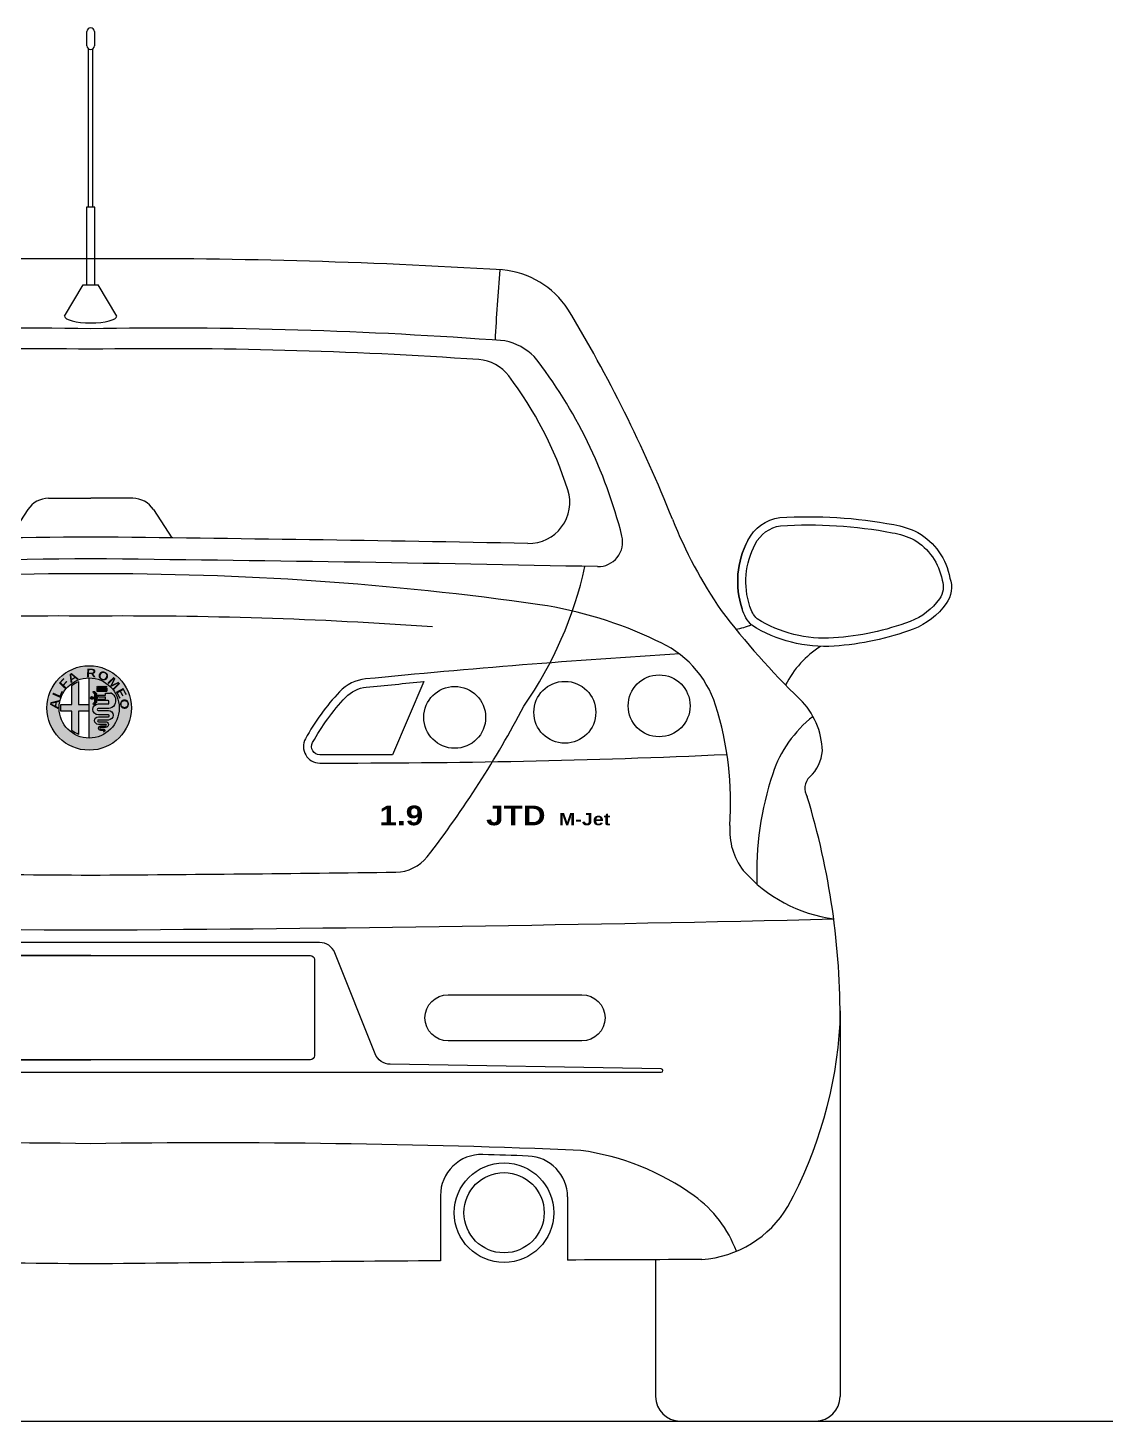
# Model space of a CAD drawing. Extents: x -3644356 to -3532817, y -18707075 to -18638610.
# Drawn here: x -3602854 to -3601539, y -18666749 to -18665051 of the extents above; entities that cross this region are included whole.
import ezdxf

# ---------------------------------------------------------------- set-up
doc = ezdxf.new("R2010")
doc.units = 0
doc.header["$LTSCALE"] = 0.5
doc.linetypes.add('CENTER2', pattern=[1.125, 0.75, -0.125, 0.125, -0.125])
for name, color, linetype in [('A-SLABS', 1, 'Continuous'), ('AUTO', 8, 'Continuous'), ('S-GRID', 252, 'CENTER2')]:
    doc.layers.add(name, color=color, linetype=linetype)
doc.styles.add('ALFA', font='')
doc.styles.get('ALFA').set_extended_font_data('Arial Black')

# ---------------------------------------------------------------- blocks, each defined once
blk = doc.blocks.new('ESCUT ALFA ROMEO')
at = {"layer": 'AUTO'}
h = blk.add_hatch(color=159, dxfattribs=at)
edge = h.paths.add_edge_path()
edge.add_arc((0, 0), 0.0514745894123594, 0, 360)
edge = h.paths.add_edge_path(flags=16)
edge.add_arc((0, 0), 0.03670150082150528, 0, 360)
h = blk.add_hatch(color=132, dxfattribs=at)
edge = h.paths.add_edge_path(flags=16)
edge.add_arc((0.01230439842967712, 0.009193710016546675), 0.001770013524640172, 104.53757903309469, 186.9248497442118, ccw=False)
edge.add_line((0.01186009859674186, 0.0109070533959823), (0.01997032492229778, 0.0109070533959823))
edge.add_line((0.01997032492226936, 0.0109070533959823), (0.01997032492226936, 0.0130352930644051))
edge.add_line((0.01997032492226936, 0.0130352930644051), (0.0121806418020185, 0.01303529306437667))
edge.add_arc((0.01302944475943946, 0.01548751419161931), 0.002594967228589838, 172.9861588783234, 250.9074013795411, ccw=False)
edge.add_line((0.01045389649499384, 0.01580438333647294), (0.01993005567541672, 0.01580438333647294))
edge.add_line((0.01993005567544515, 0.01580438333647294), (0.01993005567544515, 0.0178920451281499))
edge.add_line((0.01993005567544515, 0.01789204512812148), (0.02615407047616713, 0.01789204512812148))
edge.add_line((0.02615407047616713, 0.01789204512812148), (0.02615407047616713, 0.0184951163294329))
edge.add_line((0.02615407047616713, 0.01849511632946133), (0.02700323440234342, 0.01849511632946133))
edge.add_arc((0.0189201687979903, 0.007226533034781824), 0.01386783757594993, 19.21211782818608, 54.3477538867117, ccw=False)
edge.add_arc((0.02051612437287531, 0.009151401944080817), 0.01179836509675159, -16.050236475467727, 12.922836984152582, ccw=False)
edge.add_arc((0.02329560228332639, 0.008351761411518055), 0.00890614753299908, 284.9415904994007, 343.9497635248197, ccw=False)
edge.add_arc((0.02171977963283211, 0.01468151316382205), 0.01542857460151544, 272.30301574108125, 284.5350066302792, ccw=False)
edge.add_line((0.0223397674097896, -0.0007345994911247544), (0.0110837075164909, -0.0007345994911247544))
edge.add_arc((0.0110837075164909, -0.001883373171438052), 0.001148773680313298, 90, 270)
edge.add_line((0.0110837075164909, -0.003032146851751349), (0.02340287552789277, -0.003032146851751349))
edge.add_arc((0.02340287552789277, -0.00883758168677673), 0.005805434835049538, -89.99999999973357, 90, ccw=False)
edge.add_line((0.02340287552789277, -0.01464301652185895), (0.01123350911490206, -0.0146430165219158))
edge.add_arc((0.01123350911495891, -0.01570853559323382), 0.001065519071318022, 90, 270)
edge.add_line((0.01123350911495891, -0.01677405466455184), (0.02008146804388389, -0.01677405466455184))
edge.add_arc((0.02008146804382704, -0.02021477875706523), 0.003440724092507707, -90.00000000044957, 90, ccw=False)
edge.add_line((0.02008146804382704, -0.02365550284957862), (0.01422309800486232, -0.0236555028495502))
edge.add_arc((0.0142230980048339, -0.02472102192089665), 0.001065519071345022, 89.9999999985481, 270.0000000043557)
edge.add_line((0.01422309800489074, -0.02578654099227151), (0.01785798579089715, -0.02578654099224309))
edge.add_arc((0.01767788947691429, -0.02734370937562858), 0.001567548422441957, -2.5647183338683135, 83.40269467495608, ccw=False)
edge.add_arc((0.01689943580581144, -0.02704504544777819), 0.002373263685858927, 286.58164218449207, 351.05992747085673, ccw=False)
edge.add_arc((0.01584733916394043, -0.02733904571479684), 0.00262933732832728, 311.1266222568582, 350.6446855018206)
edge.add_arc((0.01785148240310264, -0.02790199258461712), 0.000605582832856617, 12.93248128886384, 82.26855012127636)
edge.add_line((0.01793295153416352, -0.02730191479952282), (0.0142230980048339, -0.02730191479955124))
edge.add_arc((0.01422309800489074, -0.02457760011552068), 0.002724314684034823, 89.99999999943208, 269.99999999943213, ccw=False)
edge.add_line((0.01422309800489074, -0.02185328543151854), (0.02008146804385547, -0.02185328543151854))
edge.add_arc((0.02008146804382704, -0.02089061028885908), 0.000962675142648095, 270, 450.000000001607)
edge.add_line((0.02008146804382704, -0.01992793514619962), (0.01123350911493048, -0.01992793514619962))
edge.add_arc((0.01123350911490206, -0.01533983661062166), 0.004588098535577956, 89.99999999932561, 270.0000000003372, ccw=False)
edge.add_line((0.01123350911495891, -0.0107517380750437), (0.0234028755279212, -0.0107517380750437))
edge.add_arc((0.02340287552789277, -0.009581276219250867), 0.001170461855798521, 270, 450.0000000026434)
edge.add_line((0.02340287552786435, -0.008410814363514874), (0.01118357524899238, -0.008410814363486452))
edge.add_arc((0.01118357524902081, -0.001771434201288002), 0.006639380162164343, 90, 270, ccw=False)
edge.add_line((0.01118357524902081, 0.004867945960882025), (0.02320832659975736, 0.004867945960882025))
edge.add_arc((0.02320832659972893, 0.005817945960899351), 0.0009500000000045361, 270, 360)
edge.add_line((0.02415832659974626, 0.005817945960899351), (0.02415832659974626, 0.008030303873567846))
edge.add_arc((0.02320832659972893, 0.008030303873511002), 0.0009500000000045361, 0, 90)
edge.add_line((0.02320832659972893, 0.00898030387355675), (0.01054729507785623, 0.00898030387355675))
edge.add_line((0.01054729507782781, 0.00898030387355675), (0.01054729689872147, 0.00898030409470607))
edge = h.paths.add_edge_path(flags=16)
edge.add_line((0.005085064934348793, 0.005825781786768403), (0.007097406300346165, 0.007597379710603036))
edge.add_line((0.007097406300374587, 0.007597379710603036), (0.007097406300346165, 0.01079879420817065))
edge.add_arc((0.00804740630033507, 0.01223492942830262), 0.001721912997366558, 213.4845402407849, 236.5154597592151, ccw=False)
edge.add_line((0.006611271080174674, 0.01128492942825687), (0.004687676063099389, 0.01128492942825687))
edge.add_arc((0.003329461333635209, 0.01223492942830262), 0.001657482202447695, 34.970772018330706, 325.0292279816693, ccw=False)
edge.add_line((0.00468767606312781, 0.01318492942831995), (0.006611271080203096, 0.01318492942831995))
edge.add_arc((0.008047406300391913, 0.01223492942824578), 0.00172191299746391, 123.48454024079649, 146.5154597592035, ccw=False)
edge.add_line((0.007097406300374587, 0.01367106464843459), (0.007097406300374587, 0.01687247914597378))
edge.add_line((0.007097406300374587, 0.01687247914597378), (0.005085064934377215, 0.01864407706980842))
edge.add_arc((0.005712808700053529, 0.01935712529024158), 0.0009500000000074845, 48.640390584458885, 228.6403905844589, ccw=False)
edge.add_line((0.006340552465701421, 0.02007017351070317), (0.008997406300323973, 0.01773116840115563))
edge.add_line((0.008997406300323973, 0.01773116840115563), (0.008997406300295552, 0.01367106464843459))
edge.add_arc((0.00804740630033507, 0.01223492942830262), 0.001721912997351661, -56.51545976120951, 56.51545975996447, ccw=False)
edge.add_line((0.00899740630026713, 0.01079879420814223), (0.008997406300323973, 0.006738690455449614))
edge.add_line((0.008997406300323973, 0.006738690455421192), (0.006340552465701421, 0.004399685345845228))
edge.add_arc((0.005712808700053529, 0.005112733566335237), 0.0009500000000277506, 131.3596094155411, 311.35960941446507, ccw=False)
h.paths.add_polyline_path([(0.02169868099912264, 0.02426557023630949), (0.009477769950109405, 0.02426557023642317), (0.009477769950166248, 0.02067512777136926), (0.02169868099917949, 0.02067512777142611)], flags=16)
edge = h.paths.add_edge_path(flags=16)
edge.add_arc((0.01805995184926701, 0.0256508149909962), 0.0009519649967387522, 0, 360)
edge = h.paths.add_edge_path(flags=16)
edge.add_arc((0.02060174671359505, 0.0256508149909962), 0.0009519649967387522, 0, 360)
edge = h.paths.add_edge_path(flags=16)
edge.add_arc((0.01558822547465866, 0.0256508149909962), 0.0009519649967387522, 0, 360)
edge = h.paths.add_edge_path(flags=16)
edge.add_arc((0.01311649910002188, 0.0256508149909962), 0.0009519649967387522, 0, 360)
edge = h.paths.add_edge_path(flags=16)
edge.add_arc((0.01057470423569384, 0.0256508149909962), 0.0009519649967387522, 0, 360)
edge = h.paths.add_edge_path()
edge.add_arc((0, 0), 0.03670150082150528, 270, 450)
edge.add_line((0, 0.03670150082149348), (0, -0.03670150082149348))
h = blk.add_hatch(color=22, dxfattribs=at)
edge = h.paths.add_edge_path()
edge.add_line((-0.03449541897171571, 0.004057787664862644), (-0.02124766543400369, 0.004057787664805801))
edge.add_line((-0.02124766543400369, 0.004057787664805801), (-0.02124766543406054, 0.02747610387905297))
edge.add_arc((-2.136485433013036e-13, -1.026366491796438e-13), 0.03473326317475572, 111.7717908271899, 127.71529574562331, ccw=False)
edge.add_line((-0.01288293746802083, 0.03225568931151201), (-0.01288293746802083, 0.004057787664805801))
edge.add_line((-0.01288293746802083, 0.004057787664805801), (-0.0006024279336998006, 0.004057787664805801))
edge.add_line((-0.0006024279336998006, 0.004057787664805801), (-0.000602427933756644, -0.003950046406316687))
edge.add_line((-0.000602427933756644, -0.003950046406316687), (-0.01288293746802083, -0.003950046406316687))
edge.add_line((-0.01288293746802083, -0.003950046406316687), (-0.01288293746802083, -0.03225568931148359))
edge.add_arc((-7.264674972695673e-14, 1.251256043222071e-13), 0.03473326317480251, 232.284704254261, 248.22820917259048, ccw=False)
edge.add_line((-0.02124766543400369, -0.02747610387902455), (-0.02124766543406054, -0.003950046406316687))
edge.add_line((-0.02124766543406054, -0.003950046406316687), (-0.03450792233900302, -0.003950046406316687))
edge.add_arc((1.350308753700347e-14, 3.723106892228323e-14), 0.0347332631747716, 173.2909772940272, 186.5301005188434, ccw=False)
h = blk.add_hatch(color=22, dxfattribs=at)
edge = h.paths.add_edge_path()
edge.add_line((0.005085064934348793, 0.005825781786768403), (0.007097406300374587, 0.007597379710603036))
edge.add_line((0.007097406300374587, 0.007597379710603036), (0.007097406300317743, 0.01079879420819907))
edge.add_arc((0.008047406300151902, 0.01223492942834292), 0.001721912997286021, 213.4845402458095, 236.51545976423978, ccw=False)
edge.add_line((0.006611271080174674, 0.01128492942825687), (0.00468767606312781, 0.01128492942825687))
edge.add_arc((0.003329461333592343, 0.01223492942828841), 0.001657482202494803, 34.970772018330706, 325.0292279816693, ccw=False)
edge.add_line((0.00468767606312781, 0.01318492942831995), (0.006611271080174674, 0.01318492942831995))
edge.add_arc((0.008047406300319828, 0.01223492942812282), 0.001721912997487363, 123.48454023576019, 146.5154597541905, ccw=False)
edge.add_line((0.007097406300374587, 0.01367106464843459), (0.007097406300374587, 0.01687247914597378))
edge.add_line((0.007097406300374587, 0.01687247914597378), (0.005085064934348793, 0.01864407706980842))
edge.add_arc((0.005712808700025107, 0.01935712529025579), 0.0009500000000150786, 48.640390584976274, 228.6403905849762, ccw=False)
edge.add_line((0.006340552465701421, 0.02007017351070317), (0.008997406300323973, 0.01773116840115563))
edge.add_line((0.008997406300323973, 0.01773116840115563), (0.008997406300323973, 0.01367106464837775))
edge.add_arc((0.008047406300347029, 0.01223492942827879), 0.001721912997327359, -56.51545976172088, 56.51545975945311, ccw=False)
edge.add_line((0.00899740630026713, 0.01079879420814223), (0.008997406300323973, 0.006738690455421192))
edge.add_line((0.008997406300323973, 0.006738690455421192), (0.006340552465701421, 0.004399685345845228))
edge.add_arc((0.005712808700025107, 0.005112733566306815), 0.000950000000025745, 131.3596094144574, 311.3596094144574, ccw=False)
h = blk.add_hatch(color=86, dxfattribs=at)
edge = h.paths.add_edge_path()
edge.add_arc((0.01230439842968869, 0.009193710016519748), 0.001770013524667182, 104.537579032991, 186.924849744108, ccw=False)
edge.add_line((0.01186009859674186, 0.0109070533959823), (0.01997032492226936, 0.0109070533959823))
edge.add_line((0.01997032492226936, 0.0109070533959823), (0.01997032492226936, 0.0130352930644051))
edge.add_line((0.01997032492226936, 0.0130352930644051), (0.0121806418020185, 0.0130352930644051))
edge.add_arc((0.01302944475943179, 0.01548751419164464), 0.002594967228577955, 172.9861588785819, 250.9074013799946, ccw=False)
edge.add_line((0.01045389649499384, 0.01580438333647294), (0.01993005567544515, 0.01580438333647294))
edge.add_line((0.01993005567544515, 0.01580438333647294), (0.01993005567544515, 0.01789204512812148))
edge.add_line((0.01993005567544515, 0.01789204512812148), (0.02615407047616713, 0.01789204512812148))
edge.add_line((0.02615407047616713, 0.01789204512812148), (0.02615407047616713, 0.01849511632946133))
edge.add_line((0.02615407047616713, 0.01849511632946133), (0.027003234402315, 0.01849511632946133))
edge.add_arc((0.01892016879796317, 0.007226533034753759), 0.0138678375759892, 19.212117828192504, 54.347753886704595, ccw=False)
edge.add_arc((0.02051612437288866, 0.009151401944108017), 0.01179836509674132, -16.05023647558039, 12.922836984071125, ccw=False)
edge.add_arc((0.02329560228335209, 0.008351761411541985), 0.008906147532989135, 284.9415904993915, 343.9497635248408, ccw=False)
edge.add_arc((0.02171977963293992, 0.01468151316384438), 0.01542857460150297, 272.3030157407614, 284.5350066299594, ccw=False)
edge.add_line((0.0223397674097896, -0.0007345994911247544), (0.0110837075164909, -0.0007345994911247544))
edge.add_arc((0.0110837075164909, -0.001883373171438052), 0.001148773680313298, 90, 270)
edge.add_line((0.0110837075164909, -0.003032146851751349), (0.02340287552789277, -0.003032146851751349))
edge.add_arc((0.02340287552785227, -0.008837581686805152), 0.005805434835053802, -89.99999999960028, 89.99999999960028, ccw=False)
edge.add_line((0.02340287552789277, -0.01464301652185895), (0.01123350911495891, -0.0146430165219158))
edge.add_arc((0.01123350911495891, -0.01570853559323382), 0.001065519071318022, 90, 270)
edge.add_line((0.01123350911495891, -0.01677405466455184), (0.02008146804382704, -0.01677405466455184))
edge.add_arc((0.02008146804382704, -0.02021477875706523), 0.003440724092513392, -90, 90, ccw=False)
edge.add_line((0.02008146804382704, -0.02365550284957862), (0.01422309800489074, -0.02365550284952178))
edge.add_arc((0.01422309800483674, -0.02472102192089665), 0.001065519071374865, 89.99999999709618, 270.0000000029038)
edge.add_line((0.01422309800489074, -0.02578654099227151), (0.01785798579086872, -0.02578654099221467))
edge.add_arc((0.01767788947684919, -0.02734370937568901), 0.001567548422478716, -2.5647183324248886, 83.40269467533068, ccw=False)
edge.add_arc((0.01689943580584139, -0.02704504544779943), 0.002373263685853513, 286.5816421843057, 351.05992747100777, ccw=False)
edge.add_arc((0.01584733916387129, -0.027339045714839), 0.002629337328356003, 311.126622257983, 350.6446855029432)
edge.add_arc((0.01785148240313848, -0.02790199258455884), 0.0006055828328178635, 12.93248128804889, 82.268550122421)
edge.add_line((0.01793295153416352, -0.02730191479952282), (0.0142230980048339, -0.02730191479957966))
edge.add_arc((0.01422309800486232, -0.0245776001155491), 0.00272431468403056, 89.99999999940229, 269.99999999940223, ccw=False)
edge.add_line((0.01422309800489074, -0.02185328543151854), (0.02008146804382704, -0.02185328543151854))
edge.add_arc((0.02008146804382704, -0.02089061028885908), 0.0009626751426594637, 270, 450)
edge.add_line((0.02008146804382704, -0.01992793514619962), (0.01123350911495891, -0.01992793514619962))
edge.add_arc((0.0112335091149184, -0.01533983661062166), 0.004588098535577956, 89.99999999949421, 270.0000000005058, ccw=False)
edge.add_line((0.01123350911495891, -0.0107517380750437), (0.02340287552789277, -0.0107517380750437))
edge.add_arc((0.02340287552791906, -0.009581276219279289), 0.001170461855764415, 269.9999999987132, 450.0000000026781)
edge.add_line((0.02340287552786435, -0.008410814363514874), (0.01118357524902081, -0.00841081436345803))
edge.add_arc((0.01118357524902081, -0.001771434201288002), 0.006639380162170028, 90, 270, ccw=False)
edge.add_line((0.01118357524902081, 0.004867945960882025), (0.02320832659972893, 0.004867945960882025))
edge.add_arc((0.02320832659972893, 0.005817945960899351), 0.0009500000000173259, 270, 360)
edge.add_line((0.02415832659974626, 0.005817945960899351), (0.02415832659974626, 0.008030303873511002))
edge.add_arc((0.02320832659971472, 0.008030303873525213), 0.0009500000000315367, 359.9999999991429, 449.9999999991429)
edge.add_line((0.02320832659972893, 0.00898030387355675), (0.01054729507782781, 0.00898030387355675))
edge.add_line((0.01054729507782781, 0.00898030387355675), (0.01054729689874989, 0.008980304094677649))
h = blk.add_hatch(color=41, dxfattribs=at)
h.paths.add_polyline_path([(0.02169868099923633, 0.02067512777136926), (0.02169868099923633, 0.02130478447810447), (0.009477769950166248, 0.02130478447810447), (0.009477769950052561, 0.02067512777131242)])
h.paths.add_polyline_path([(0.02169868099917949, 0.02281735981102884), (0.02169868099923633, 0.02426557023642317), (0.009477769950052561, 0.02426557023642317), (0.009477769950109405, 0.02281735981114252)])
h.paths.add_polyline_path([(0.01152666923243828, 0.0256508149909962, 1), (0.009622739238949407, 0.0256508149909962, 1)])
h.paths.add_polyline_path([(0.01406846409676632, 0.0256508149909962, 1), (0.01216453410330587, 0.0256508149909962, 1)])
h.paths.add_polyline_path([(0.01654019047140309, 0.0256508149909962, 1), (0.01463626047791422, 0.0256508149909962, 1)])
h.paths.add_polyline_path([(0.01901191684601145, 0.0256508149909962, 1), (0.01710798685252257, 0.0256508149909962, 1)])
h.paths.add_polyline_path([(0.02155371171033948, 0.0256508149909962, 1), (0.01964978171687903, 0.0256508149909962, 1)])
blk.add_hatch(color=22, dxfattribs=at).paths.add_polyline_path([(0.00947776995002414, 0.02281735981114252), (0.009477769950052561, 0.02130478447810447), (0.02169868099912264, 0.02130478447804762), (0.02169868099912264, 0.02281735981108568)])
for p, q in [((0, -0.03670150082149348), (0, 0.03670150082149348)), ((0.009477769950166248, 0.02426557023642317), (0.02169868099917949, 0.02426557023636633)), ((0.009477769950052561, 0.02426557023642317), (0.009477769950109405, 0.02067512777131242)), ((0.009477769950166248, 0.02281735981114252), (0.02169868099917949, 0.02281735981108568)), ((0.009477769950109405, 0.02130478447810447), (0.02169868099917949, 0.02130478447804762)), ((0.009477769950109405, 0.02067512777136926), (0.02169868099917949, 0.02067512777136926)), ((0.02169868099917949, 0.02426557023642317), (0.02169868099917949, 0.02067512777136926))]:
    blk.add_line(p, q, dxfattribs=at)
for points in [[(-0.03449541897171571, 0.004057787664862644), (-0.02124766543400369, 0.004057787664805801), (-0.02124766543406054, 0.02747610387905297, -0.06967910455580698), (-0.01288293746802083, 0.03225568931151201), (-0.01288293746802083, 0.004057787664805801), (-0.0006024279336998006, 0.004057787664805801), (-0.000602427933756644, -0.003950046406316687), (-0.01288293746802083, -0.003950046406316687), (-0.01288293746802083, -0.03225568931148359, -0.06967910455535174), (-0.02124766543400369, -0.02747610387902455), (-0.02124766543406054, -0.003950046406316687), (-0.03450792233900302, -0.003950046406316687, -0.05783091371047763)], [(0.005085064934348793, 0.005825781786768403), (0.007097406300374587, 0.007597379710603036), (0.007097406300317743, 0.01079879420819907, -0.1008309868139738), (0.006611271080174674, 0.01128492942825687), (0.00468767606312781, 0.01128492942825687, -3.174417823084379), (0.00468767606312781, 0.01318492942831995), (0.006611271080174674, 0.01318492942831995, -0.1008309868139738), (0.007097406300374587, 0.01367106464843459), (0.007097406300374587, 0.01687247914597378), (0.005085064934348793, 0.01864407706980842, -0.9999999999999999), (0.006340552465701421, 0.02007017351070317), (0.008997406300323973, 0.01773116840115563), (0.008997406300323973, 0.01367106464837775, -0.5374932572961608), (0.00899740630026713, 0.01079879420814223), (0.008997406300323973, 0.006738690455421192), (0.006340552465701421, 0.004399685345845228, -0.9999999999999999)], [(0.01054729689874989, 0.008980304094677649, -0.3758119011047338), (0.01186009859674186, 0.0109070533959823), (0.01997032492226936, 0.0109070533959823), (0.01997032492226936, 0.0130352930644051), (0.0121806418020185, 0.0130352930644051, -0.3537318821598199), (0.01045389649499384, 0.01580438333647294), (0.01993005567544515, 0.01580438333647294), (0.01993005567544515, 0.01789204512812148), (0.02615407047616713, 0.01789204512812148), (0.02615407047616713, 0.01849511632946133), (0.027003234402315, 0.01849511632946133, -0.1545206204298995), (0.03201566205481754, 0.01178997202237042, -0.1270966791519424), (0.03185458506726491, 0.00588938906275871, -0.2633161622381289), (0.0255919117894905, -0.0002532619197097574, -0.05342286491686486), (0.0223397674097896, -0.0007345994911247544), (0.0110837075164909, -0.0007345994911247544, 0.9999999999999999), (0.0110837075164909, -0.003032146851751349), (0.02340287552789277, -0.003032146851751349, -0.9999999999930237), (0.02340287552789277, -0.01464301652185895), (0.01123350911495891, -0.0146430165219158, 0.9999999999999999), (0.01123350911495891, -0.01677405466455184), (0.02008146804382704, -0.01677405466455184, -0.9999999999999999), (0.02008146804382704, -0.02365550284957862), (0.01422309800489074, -0.02365550284952178, 1.000000000050681), (0.01422309800489074, -0.02578654099227151), (0.01785798579086872, -0.02578654099221467, -0.3937462346346529), (0.01924386770812703, -0.02741385376947392, -0.2890052467170597), (0.01757672088660911, -0.02931961473493061, 0.1741595553718153), (0.0184417043099927, -0.0277664615251183, 0.3121167451970536), (0.01793295153416352, -0.02730191479952282), (0.0142230980048339, -0.02730191479957966, -0.9999999999999999), (0.01422309800489074, -0.02185328543151854), (0.02008146804382704, -0.02185328543151854, 0.9999999999999999), (0.02008146804382704, -0.01992793514619962), (0.01123350911495891, -0.01992793514619962, -1.000000000008828), (0.01123350911495891, -0.0107517380750437), (0.02340287552789277, -0.0107517380750437, 1.000000000034602), (0.02340287552786435, -0.008410814363514874), (0.01118357524902081, -0.00841081436345803, -0.9999999999999999), (0.01118357524902081, 0.004867945960882025), (0.02320832659972893, 0.004867945960882025, 0.414213562373095), (0.02415832659974626, 0.005817945960899351), (0.02415832659974626, 0.008030303873511002, 0.414213562373095), (0.02320832659972893, 0.00898030387355675), (0.01054729507782781, 0.00898030387355675)]]:
    blk.add_lwpolyline(points, format="xyb", close=True, dxfattribs=at)
at = {"layer": 'AUTO', "color": 7}
for radius in [0.0514745894123594, 0.03670150082150528]:
    blk.add_circle((0, 0), radius, dxfattribs=at)
at = {"layer": 'AUTO'}
for centre in [(0.01057470423569384, 0.02565081499096777), (0.01311649910002188, 0.02565081499096777), (0.01558822547465866, 0.02565081499096777), (0.01805995184926701, 0.02565081499096777), (0.02060174671359505, 0.02565081499096777)]:
    blk.add_circle(centre, 0.0009519649967387522, dxfattribs=at)
at = {"layer": 'AUTO', "color": 7, "style": 'ALFA'}
for s, rotation, p in [('F', 46.81738889348867, (-0.03024466458546726, 0.022424165699789)), ('A', 28.62159593021241, (-0.02295348604906167, 0.02997069163319566)), ('R', 358.7992349045449, (-0.003685982427555246, 0.03753931561831791)), ('O', 333.1389461840307, (0.009156655752008191, 0.03732903038525137)), ('M', 314.3341532140023, (0.02152737346543176, 0.03151676420065996)), ('L', 66.44724187405258, (-0.03585962215402105, 0.0113881775599225)), ('E', 298.2908887422592, (0.03193079120111975, 0.02055942184512105)), ('A', 82.39464071953326, (-0.03796406817593834, -0.001897067030711241)), ('O', 269.1630931085684, (0.03794003890303088, 0.01125173112512812))]:
    blk.add_text(s, height=0.01045, rotation=rotation, dxfattribs=at).set_placement(p)
blk = doc.blocks.new('car_back')
at = {"layer": 'AUTO'}
for p, q in [((797.0077990484424, 1676.628481280641), (797.0077990484424, 1694.107799048186)), ((805.9922009520233, 1694.107799048186), (805.9922009515576, 1676.628481280524)), ((798.8087962185964, 1479.875774552464), (798.8087962185964, 1673.031636608182)), ((804.1912037814036, 1479.875774552347), (804.1912037814036, 1673.031636608182)), ((769.6872729356401, 1347.221410265425), (792.4584699147381, 1385.466081135208)), ((792.4584699147381, 1385.466081135208), (810.5415300852619, 1385.466081135208)), ((833.3127270643599, 1347.221410265425), (810.5415300852619, 1385.466081135208)), ((750.0781686417758, 1125.038938377285), (801.5, 1125.038938377285)), ((852.9218313582242, 1125.038938377285), (801.5, 1125.038938377285)), ((724.8878716053441, 1111.331542074215), (702.5217285905965, 1076.750833147322)), ((878.1121283941902, 1111.331542074215), (900.4782714094035, 1076.750833147322)), ((1715.5, 500.0748899409082), (1715.5, 484.565236816532)), ((1715.5, 484.5652368162991), (1715.5, 30)), ((1228.120079920627, 275.0527512643021), (1228.120079920627, 195.480894607259)), ((1383.125331624877, 273.2563457264332), (1383.125331624877, 196.3615723052062)), ((1490.5, 196.8032604265027), (1490.5, 30)), ((1520.5, 0), (1685.5, 0))]:
    blk.add_line(p, q, dxfattribs=at)
blk.add_lwpolyline([(806.6310267965309, 1385.466081135208), (806.6310267965309, 1479.875774552347), (796.3689732034691, 1479.875774552347), (796.3689732034691, 1385.466081135208)], dxfattribs=at)
for points in [[(1603.037512536626, 1073.643540096236, -0.2492719141475719), (1641.883902334608, 1101.46104269661, -0.06300858991303537), (1780.872990881093, 1092.975289628725, -0.06907010301024252), (1810.384181177244, 1083.272976465523, -0.2183091639054919), (1849.469472089317, 1027.849014118314, -0.2390393034864987), (1844.857970813289, 996.7267379335826, -0.1498217030666625), (1804.507081161719, 965.6044356751954, -0.07377071457581444), (1708.241436303593, 944.8562428607838, -0.1576098831680681), (1607.940718079451, 970.2151509836549, -0.1266233853939054), (1595.835458983667, 990.3870043841889, -0.2039406301366931)], [(1611.934695301112, 1069.075947312871, -0.2480529797394068), (1642.888544513844, 1091.505111673847, -0.06286072911388105), (1779.05115280766, 1083.142576748738, -0.0682786907051209), (1805.661560015753, 1074.450361191994, -0.219682298855792), (1839.768430999946, 1025.301138305687, -0.2460335435921336), (1836.698183760513, 1002.507557533681, -0.1498217030672517), (1800.988476573955, 974.9649603269063, -0.07377071457588545), (1707.591807959601, 954.8351197021548, -0.1557568015865081), (1614.226611902006, 978.0815308669116, -0.1203793929161738), (1605.384397164918, 993.3602346307598, -0.2047105069573369)], [(1099.210618040059, 570.952112069237, 0.3066616706344811), (1080.641539708711, 583.5231599272229), (801.5, 583.5231599272229), (522.3584602908231, 583.5231599272229, 0.3066616706344811), (503.7893819594756, 570.952112069237), (454.4559506024234, 447.6404614207568, -0.3019534744621353), (436.2315872209147, 435.0723844934255), (105.6370985819958, 429.37349481415, 0.9914186248297163), (105.6715700770728, 425.3737919072155), (801.5, 425.3737919073319), (1497.328429922927, 425.3737919072155, 0.9914186248297163), (1497.362901417539, 429.37349481415), (1166.76841277862, 435.0723844934255, -0.3019534744621352), (1148.544049397111, 447.6404614207568)], [(1074.466534311883, 445.5384984267876, -0.4142135623730951), (1069.466534311883, 440.5384984267876), (801.5, 440.5384984267876), (533.5334656881168, 440.5384984267876, -0.4142135623730951), (528.5334656881168, 445.5384984267876), (528.5334656881168, 562.6945027260808, -0.4142135623730951), (533.5334656881168, 567.6945027260808), (801.5, 567.6945027260808), (1069.466534311883, 567.6945027260808, -0.4142135623730951), (1074.466534311883, 562.6945027260808)], [(1237.32416849304, 519.778258185368), (1400.646462612785, 519.7782581854844, -1), (1400.646462612785, 463.5625331419287), (1237.32416849304, 463.5625331419287, -1)]]:
    blk.add_lwpolyline(points, format="xyb", close=True, dxfattribs=at)
at = {"layer": 'AUTO', "color": 252}
blk.add_lwpolyline([(1112.378268138506, 882.4194953970145, -0.1816222003929863), (1137.615704962052, 894.8476052551996, -0.001720982304094977), (1207.942843774799, 901.5359224476852), (1169.777934215032, 812.5002463290002, -0.002103100517149229), (1080.911373062991, 812.3355384927709, -0.5700767191614743), (1072.178622537758, 827.1653754443396, -0.06253615699591578)], format="xyb", close=True, dxfattribs=at)
at = {"layer": 'AUTO'}
for points in [[(801.5, 567.6945027260808), (533.5334656881168, 567.6945027260808, 0.4142135623730951), (528.5334656881168, 562.6945027260808), (528.5334656881168, 445.5384984267876, 0.4142135623730951), (533.5334656881168, 440.5384984267876), (801.5, 440.5384984267876)], [(801.5, 567.6945027260808), (1069.466534311883, 567.6945027260808, -0.4142135623730951), (1074.466534311883, 562.6945027260808), (1074.466534311883, 445.5384984267876, -0.4142135623730951), (1069.466534311883, 440.5384984267876), (801.5, 440.5384984267876)]]:
    blk.add_lwpolyline(points, format="xyb", dxfattribs=at)
for centre, radius in [((799.664466727525, 869.42788806709), 51.4745894123594), ((1305.622705772519, 254.1101182331331), 60.65203591906567), ((1305.622705772519, 254.1101182331331), 48.93500736937995)]:
    blk.add_circle(centre, radius, dxfattribs=at)
at = {"layer": 'AUTO', "color": 252}
for centre in [(1379.772058485541, 864.1488278384786), (1494.767457143404, 872.0478640455985), (1245.464433443267, 858.0051445992431)]:
    blk.add_circle(centre, 37.74657111733859, dxfattribs=at)
at = {"layer": 'AUTO'}
for centre, radius, start, end in [((801.5, 1694.107799048186), 4.492200951773384, 0, 180), ((801.5, 1676.628481280524), 4.492200951801806, 180, 0), ((747.499595453497, -5891.541123366216), 7308.740616250201, 89.5766680405678, 93.51651175237131), ((855.5004045460373, -5891.541123366216), 7308.740616250201, 86.4834882476287, 90.4233319594322), ((3874.682046908885, 1185.72612067638), 2583.406724161985, 175.1612538018397, 177.0679031608439), ((1294.480754349381, 1297.64393536374), 106.2032416989104, 33.04605202792385, 84.97092565872975), ((-112.2804158111103, 450.9405446678866), 1748.056907231647, 21.78479575612073, 31.16462660556044), ((712.4460252602585, -4234.608485803241), 5567.167760892807, 89.08344156968272, 94.2875356240983), ((890.5539747397415, -4234.608485803241), 5567.167760892807, 85.71246437590169, 90.9165584303173), ((1291.705122970045, 1245.951406537788), 72.60680519812476, 45.6882362341597, 78.0286447393748), ((712.4460252602585, -4259.745321776951), 5567.167760892807, 89.08344156968272, 93.95849617187103), ((890.5539747397415, -4259.745321776951), 5567.167760892807, 86.04150382812895, 90.9165584303173), ((1271.425260041375, 1244.260234712507), 50, 36.97305998769882, 86.04150382812895), ((879.2099912003614, 935.944037304027), 587.8643156971804, 14.08942673796702, 38.00441659367105), ((936.0290747457184, 991.7682432552101), 469.8128236022152, 17.77951813927928, 36.97305998769882), ((750.0781686417758, 1095.038938377285), 30, 90, 147.1059817308008), ((852.9218313582242, 1095.038938377285), 30, 32.8940182691992, 90), ((1335.791054618079, 1119.960155283567), 50, 268.9040370798676, 17.77951813927928), ((2042.099531354383, 1311.967963318457), 572.012309928874, 201.7847957561207, 214.4606941767638), ((1449.555252570193, -60684.31295849633), 61765.58151399064, 90.60116834259101, 91.09596292013237), ((153.4447474293411, -60684.31295849633), 61765.58151399064, 88.90403707986763, 89.39883165740899), ((1420.292049621232, 1071.74831110693), 30, 268.8253191114004, 14.08942673796702), ((1697.251408772077, 1023.553854673635), 106.7016158717817, 152.0022434350997, 198.1097018923888), ((1449.555252570193, -60710.84626507765), 61765.58151399064, 90.60116834259101, 91.17468088859961), ((153.4447474293411, -60710.84626507765), 61765.58151399064, 88.82531911140038, 89.39883165740899), ((941.9325520270504, 1142.754975412972), 473.1449989215854, 325.0351798383256, 347.7134470447011), ((783.8308974406682, -2714.634912949638), 3747.574206909906, 89.72986024168861, 98.13297895743752), ((819.1691025593318, -2714.634912949638), 3747.574206909906, 81.86702104256247, 90.27013975831137), ((1275.430279722903, 502.4069200223312), 498.3522822443091, 64.3797133366077, 81.47082633086332), ((2357.56252048444, 1589.87536887906), 990.6624468544622, 217.3905972624366, 225.7522306698282), ((760.4251683317125, -4319.669830920175), 5301.258074577381, 89.55606047602389, 94.06507451543483), ((842.5748316682875, -4319.669830920175), 5301.258074577381, 85.93492548456517, 90.44393952397613), ((1579.014009021688, 1033.219944648794), 68.22649261376974, 277.8409269317354, 294.3232271277391), ((1442.890164155513, 834.6403112016851), 126.5864875011127, 17.5582959763684, 67.70189417607823), ((2144.360644975677, -9317.911323303124), 10272.25999997519, 93.48686046337745, 95.62986717964691), ((1756.502507294528, 843.0206241069827), 120.4808920962325, 122.5341836045324, 153.1232575127888), ((1141.539772136603, 855.0405493880389), 50, 95.62986717964691, 136.8057732365342), ((1312.30329332361, 694.7153059706325), 284.2314322312857, 136.8057732365342, 151.1193650399697), ((234.2426142464392, 1444.203443473205), 1236.058817514185, 322.2850668402571, 332.4034460789824), ((1186.662249534391, 753.5652500154683), 395.3352731304706, 356.0220252614562, 17.5582959763684), ((1602.700049426407, 814.9270076050889), 91.17040199659769, 1.319938080955259, 45.75223066982821), ((1773.380768550094, 742.8634135256289), 147.5681469843138, 128.0347754472488, 161.6408161450786), ((1080.934900723398, 822.3355108152609), 20, 151.1193650399697, 269.8651963006431), ((1643.964653125498, 821.6646585419076), 50.09671912783581, 313.6616156940417, 354.6884487578604), ((1105.765571910422, 11376.12696955679), 10573.82066916227, 269.8651963006431, 272.5571685838718), ((1997.908112213016, 668.350713047781), 384.1366795169302, 161.6408161450786, 182.0307721889083), ((1692.015460583381, 771.3148725265637), 19.50199529360311, 133.6616156940417, 212.0858204324971), ((794.3573675467633, 492.320063379826), 921.1752746669764, 359.5176552213391, 16.95512610235333), ((1661.839588918723, 720.2695520995185), 81.00747620426425, 175.8444894992373, 217.1592602509577), ((1173.013090261724, 719.315093193436), 50, 270.7588981213685, 321.3179404295479), ((1113.261939116754, 52302.63615778578), 51637.84621224847, 269.2411018786315, 269.6540763511897), ((489.7380608832464, 52302.63615778578), 51637.84621224847, 270.3459236488103, 270.7588981213685), ((1732.169201028533, 790.5730703060981), 180.0334150238896, 221.4749019935917, 262.1876669463406), ((1113.261939116754, 52235.69109129626), 51637.84621224847, 268.6484640540274, 269.6540763511897), ((489.7380608832464, 52235.69109129626), 51637.84621224847, 270.3459236488103, 271.3515359459727), ((1185.074290413875, 515.6890187889803), 531.3380498272087, 331.4399736738285, 356.6419067721919), ((652.4330642763525, -10588.21890881145), 10927.50322756555, 89.21837853387689, 92.35381257727079), ((950.5669357231818, -10588.21890881145), 10927.50322756555, 87.6461874227292, 90.7816214661231), ((1278.120079920627, 275.0527512643021), 50, 88.27439717774111, 180), ((950.5669357231818, -10597.51757057861), 10927.50322756555, 87.98450966630281, 88.27439717774111), ((1333.125331624411, 273.2563457264332), 50, 0, 87.98450966630281), ((1355.687332610134, 21.66846088052262), 311.4731302351921, 54.29229958333608, 81.93945005565813), ((1452.399010702036, 156.218839255278), 145.7717331373764, 20.43375507722414, 54.29229958333608), ((1537.094981528819, 330.1945579441963), 133.5793622740935, 274.2368123229252, 329.1356373762929), ((-177.972088875249, -83468.79623814917), 83666.10373078503, 89.32922776443253, 89.62139604379308), ((1780.972088875249, -83468.79623814917), 83666.10373078503, 90.37860395620692, 90.67077223556745), ((1780.972088875249, -83468.79623814917), 83666.10373078503, 90.1602526152081, 90.27245233688917), ((1520.5, 30), 30, 180, 270), ((1685.5, 30), 30, 270, 0)]:
    blk.add_arc(centre, radius, start, end, dxfattribs=at)
blk.add_ellipse((801.5, 1347.221410265425), major_axis=(31.81272706427762, 0), ratio=0.2600932990186072, start_param=3.141592653589793, end_param=6.283185307179586, dxfattribs=at)
at = {"layer": 'AUTO', "xscale": 1000, "yscale": 1000, "zscale": 1000}
blk.add_blockref('ESCUT ALFA ROMEO', (799.664466727525, 869.42788806709), dxfattribs=at)
at = {"layer": 'AUTO', "color": 9, "style": 'ALFA'}
for s, height, p in [('1.9', 24, (1153.687508435454, 726.4466629441595)), ('JTD', 24, (1283.739760993514, 726.4466629441595)), ('M-Jet', 15, (1372.568389971275, 726.4466629441595))]:
    blk.add_text(s, height=height, dxfattribs=at).set_placement(p)

msp = doc.modelspace()

# ---------------------------------------------------------------- linework, layer by layer
at = {"layer": 'A-SLABS'}
msp.add_line((-3620127.056265139, -18666749.24569507), (-3587700.858288492, -18666749.24569507), dxfattribs=at)
at = {"layer": 'S-GRID', "ltscale": 5000}
msp.add_line((-3634948.438467541, -18666749.24569507), (-3580064.153455351, -18666749.24569507), dxfattribs=at)

# ---------------------------------------------------------------- block references
at = {"layer": 'AUTO'}
msp.add_blockref('car_back', (-3603578.556265138, -18666749.24569507), dxfattribs=at)

doc.saveas('drawing.dxf')
